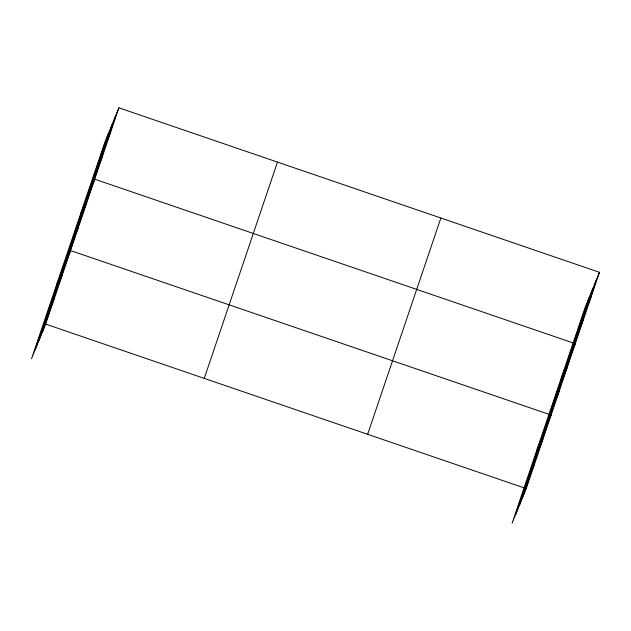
<?xml version="1.0" encoding="UTF-8"?>
<svg xmlns="http://www.w3.org/2000/svg" width="631" height="631" viewBox="0 0 631 631"><rect width="100%" height="100%" fill="white"/><g stroke="black" fill="none" stroke-linecap="round" stroke-linejoin="round"><path stroke-width="0.95" d="M35.186 349.795L108.406 133.504M38.925 340.622L112.144 124.331M42.561 331.725L115.781 115.434M118.888 107.814L104.77 142.409L31.55 358.7L45.669 324.105L118.888 107.814L599.45 272.3L526.23 488.591L512.112 523.186L585.331 306.895L599.45 272.3M204.255 378.387L277.474 162.096M367.644 434.309L440.864 218.018M515.748 514.289L588.968 297.998M519.487 505.115L592.706 288.824M523.123 496.211L596.342 279.919M107.727 139.222L110.835 131.603M99.666 163.019L102.782 155.4M80.61 213.783L94.729 179.188L575.291 343.674L561.172 378.269M83.56 210.596L86.668 202.977M75.507 234.393L78.615 226.774M56.443 285.165L70.562 250.562L551.123 415.056L537.005 449.651M59.156 282.696L62.264 275.077M50.859 307.21L53.966 299.591M588.289 303.708L591.397 296.089M580.236 327.505L583.344 319.885M564.122 375.09L567.23 367.471M556.069 398.879L559.176 391.259M539.718 447.182L542.826 439.562M531.42 471.696L534.528 464.077M45.669 324.105L526.23 488.591"/></g></svg>
